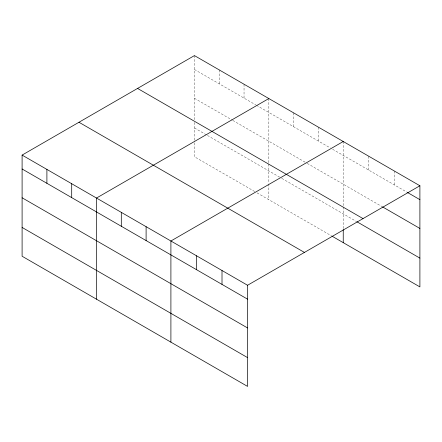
<?xml version="1.0" encoding="UTF-8"?>
<svg xmlns="http://www.w3.org/2000/svg" width="442" height="442" viewBox="0 0 442 442"><rect width="100%" height="100%" fill="white"/><g stroke="black" fill="none" stroke-linecap="round" stroke-linejoin="round"><path stroke-width="0.33" stroke-dasharray="2.21 1.66" d="M194.436 119.666L194.436 55.593M194.436 69.488L255.852 104.942M256.443 105.284L330.251 147.899M332.616 149.263L406.828 192.11M194.436 98.279L232.232 120.097M232.818 120.439L306.632 163.054M307.223 163.396L381.866 206.491M194.436 127.948L206.839 135.103M207.431 135.445L281.239 178.06M281.83 178.402L356.318 221.403M254.669 191.513L194.436 156.739L194.436 140.97M257.029 192.878L331.434 235.835M394.347 171.01L394.347 184.905M368.794 156.258L368.794 170.148M343.241 141.506L343.241 206.27M343.241 206.961L343.241 228.939M318.444 127.185L318.444 141.081M293.643 112.865L293.643 126.76M268.841 98.549L268.841 163.313M268.841 164.004L268.841 183.242M268.841 183.927L268.841 199.696M244.039 84.229L244.039 98.124M219.238 69.913L219.238 83.803M194.436 122.428L194.436 140.285"/><path stroke-width="0.66" d="M22.1 155.092L247.564 285.261L247.564 386.407L22.1 256.238L22.1 155.092L194.436 55.593L419.9 185.762L419.9 286.908L332.025 236.172M268.841 98.549L96.5 198.049L96.5 299.195M343.241 141.506L170.905 241L170.905 342.152M247.564 285.261L419.9 185.762M407.419 192.452L419.9 199.657M382.463 206.834L419.9 228.448M137.567 88.428L363.026 218.597M356.909 221.751L419.9 258.117M78.974 122.257L304.433 252.426M22.1 168.982L247.564 299.157M22.1 197.778L247.564 327.947M22.1 227.442L247.564 357.611M343.241 229.625L343.241 242.652M222.011 270.51L222.011 284.399M196.458 255.758L196.458 269.648M146.103 226.685L146.103 240.581M121.301 212.364L121.301 226.26M71.703 183.728L71.703 197.624M46.902 169.408L46.902 183.303"/></g></svg>
